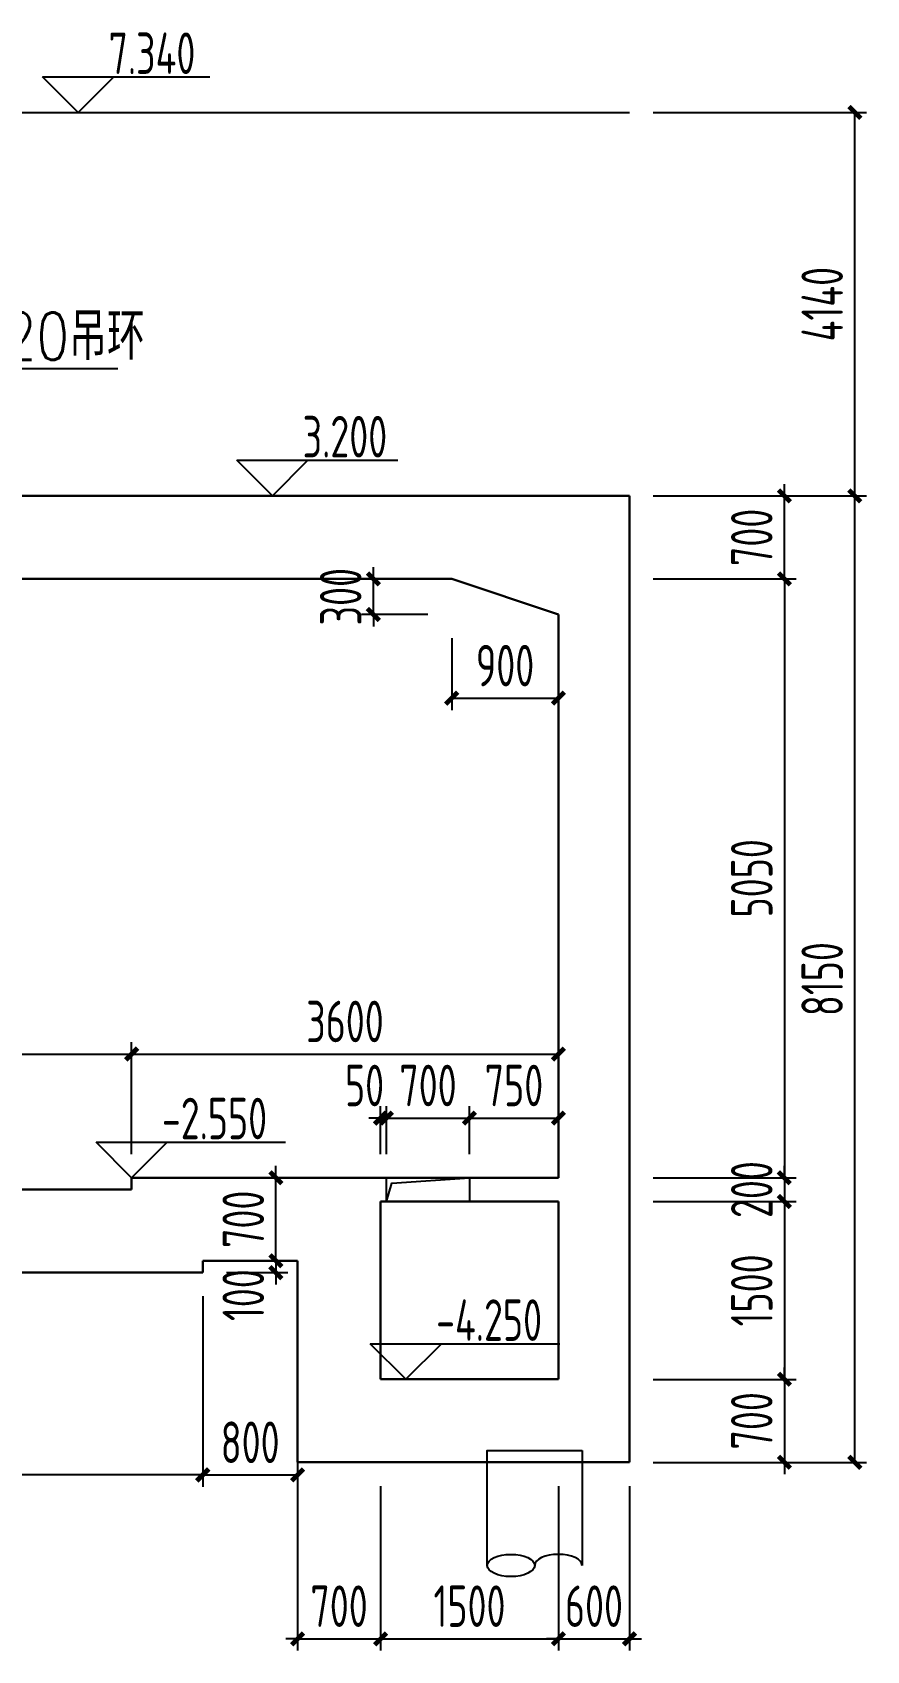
# Model space of a CAD drawing. Header units: millimetres. Extents: x -897614 to 191467, y -439928 to 101803.
# Drawn here: x -403582 to -396545, y -287951 to -274304 of the extents above; entities that cross this region are included whole.
import ezdxf

# ---------------------------------------------------------------- set-up
doc = ezdxf.new("R2010")
doc.units = ezdxf.units.MM
doc.header["$LTSCALE"] = 1000
for name, color, linetype in [('DIM_ELEV', 3, 'Continuous'), ('DIM_LEAD', 3, 'Continuous'), ('HC_ZP', 4, 'Continuous'), ('KD', 7, 'Continuous'), ('ZH', 7, 'Continuous')]:
    doc.layers.add(name, color=color, linetype=linetype)
doc.layers.add('WALL', color=6, linetype='Continuous', lineweight=30)
doc.styles.add('_HZTXT', font='txt.shx', dxfattribs={"width": 0.8, "bigfont": 'HZTXT.shx'})
doc.styles.add('TSSD', font='tssdeng.shx', dxfattribs={"width": 0.7, "bigfont": 'tssdchn.shx'})
doc.dimstyles.new('TSD', dxfattribs={"dimtxt": 350, "dimasz": 100, "dimexe": 100, "dimexo": 200, "dimgap": 100, "dimtad": 1, "dimdec": 0, "dimzin": 0, "dimdsep": 46, "dimtxsty": 'TSSD', "dimblk": 'ARCHTICK', "dimcen": 0.09, "dimclrt": 7, "dimazin": 2, "dimtfac": 1, "dimtdec": 0, "dimtix": 1, "dimtmove": 2, "dimatfit": 3, "dimfxl": 0, "dimtolj": 1, "dimtzin": 0, "dimarcsym": 0})

# ---------------------------------------------------------------- blocks, each defined once
blk = doc.blocks.new('_ArchTick')
at = {"color": 0, "linetype": 'ByBlock', "const_width": 0.4}
blk.add_lwpolyline([(-0.5, -0.5), (0.5, 0.5)], dxfattribs=at)
blk = doc.blocks.new('*D1023')
at = {"layer": 'Defpoints', "color": 0, "transparency": 16777216}
for p in [(-398545, -278213), (-397239, -278213), (-398545, -278913)]:
    blk.add_point(p, dxfattribs=at)
at = {"layer": 'DIM_LEAD', "color": 0, "lineweight": -2, "transparency": 16777216}
for p, q in [((-397239, -278213), (-397239, -278113)), ((-398345, -278213), (-397139, -278213)), ((-397239, -278913), (-397239, -278213)), ((-398345, -278913), (-397139, -278913)), ((-397239, -278913), (-397239, -279013))]:
    blk.add_line(p, q, dxfattribs=at)
at = {"layer": 'DIM_LEAD', "color": 0, "lineweight": -2, "transparency": 16777216, "xscale": 100, "yscale": 100, "zscale": 100}
for p, rotation in [((-397239, -278213), 270), ((-397239, -278913), 90)]:
    blk.add_blockref('_ArchTick', p, dxfattribs=dict(at, rotation=rotation))
at = {"layer": 'DIM_LEAD', "color": 7, "transparency": 16777216, "insert": (-397514, -278563), "char_height": 350, "attachment_point": 5, "rotation": 90, "style": 'TSSD'}
blk.add_mtext('\\A1;700', dxfattribs=at)
blk = doc.blocks.new('*D1024')
at = {"layer": 'Defpoints', "color": 0, "transparency": 16777216}
for p in [(-398545, -278913), (-398545, -283963), (-397239, -283963)]:
    blk.add_point(p, dxfattribs=at)
at = {"layer": 'DIM_LEAD', "color": 0, "lineweight": -2, "transparency": 16777216}
for p, q in [((-398345, -278913), (-397139, -278913)), ((-397239, -278913), (-397239, -283963)), ((-398345, -283963), (-397139, -283963))]:
    blk.add_line(p, q, dxfattribs=at)
at = {"layer": 'DIM_LEAD', "color": 0, "lineweight": -2, "transparency": 16777216, "xscale": 100, "yscale": 100, "zscale": 100}
for p, rotation in [((-397239, -278913), 90), ((-397239, -283963), 270)]:
    blk.add_blockref('_ArchTick', p, dxfattribs=dict(at, rotation=rotation))
at = {"layer": 'DIM_LEAD', "color": 7, "transparency": 16777216, "insert": (-397514, -281438), "char_height": 350, "attachment_point": 5, "rotation": 90, "style": 'TSSD'}
blk.add_mtext('\\A1;5050', dxfattribs=at)
blk = doc.blocks.new('*D1025')
at = {"layer": 'Defpoints', "color": 0, "transparency": 16777216}
for p in [(-407045, -284763), (-402145, -284763), (-407045, -286469)]:
    blk.add_point(p, dxfattribs=at)
at = {"layer": 'DIM_LEAD', "color": 0, "lineweight": -2, "transparency": 16777216}
for p, q in [((-407045, -284963), (-407045, -286569)), ((-402145, -284963), (-402145, -286569)), ((-402145, -286469), (-407045, -286469))]:
    blk.add_line(p, q, dxfattribs=at)
at = {"layer": 'DIM_LEAD', "color": 0, "lineweight": -2, "transparency": 16777216, "xscale": 100, "yscale": 100, "zscale": 100, "rotation": 180}
blk.add_blockref('_ArchTick', (-407045, -286469), dxfattribs=at)
at = {"layer": 'DIM_LEAD', "color": 0, "lineweight": -2, "transparency": 16777216, "xscale": 100, "yscale": 100, "zscale": 100}
blk.add_blockref('_ArchTick', (-402145, -286469), dxfattribs=at)
at = {"layer": 'DIM_LEAD', "color": 7, "transparency": 16777216, "insert": (-404595, -286194), "char_height": 350, "attachment_point": 5, "style": 'TSSD'}
blk.add_mtext('\\A1;4900', dxfattribs=at)
blk = doc.blocks.new('*D1029')
at = {"layer": 'Defpoints', "color": 0, "transparency": 16777216}
for p in [(-402745, -282920), (-406545, -283863), (-402745, -283963)]:
    blk.add_point(p, dxfattribs=at)
at = {"layer": 'DIM_LEAD', "color": 0, "lineweight": -2, "transparency": 16777216}
for p, q in [((-406545, -283663), (-406545, -282820)), ((-402745, -283763), (-402745, -282820)), ((-406545, -282920), (-402745, -282920))]:
    blk.add_line(p, q, dxfattribs=at)
at = {"layer": 'DIM_LEAD', "color": 0, "lineweight": -2, "transparency": 16777216, "xscale": 100, "yscale": 100, "zscale": 100, "rotation": 180}
blk.add_blockref('_ArchTick', (-406545, -282920), dxfattribs=at)
at = {"layer": 'DIM_LEAD', "color": 0, "lineweight": -2, "transparency": 16777216, "xscale": 100, "yscale": 100, "zscale": 100}
blk.add_blockref('_ArchTick', (-402745, -282920), dxfattribs=at)
at = {"layer": 'DIM_LEAD', "color": 7, "transparency": 16777216, "insert": (-404645, -282645), "char_height": 350, "attachment_point": 5, "style": 'TSSD'}
blk.add_mtext('\\A1;3800', dxfattribs=at)
blk = doc.blocks.new('*D1030')
at = {"layer": 'Defpoints', "color": 0, "transparency": 16777216}
for p in [(-399145, -282920), (-402745, -283963), (-399145, -283963)]:
    blk.add_point(p, dxfattribs=at)
at = {"layer": 'DIM_LEAD', "color": 0, "lineweight": -2, "transparency": 16777216}
for p, q in [((-402745, -283763), (-402745, -282820)), ((-399145, -283763), (-399145, -282820)), ((-402745, -282920), (-399145, -282920))]:
    blk.add_line(p, q, dxfattribs=at)
at = {"layer": 'DIM_LEAD', "color": 0, "lineweight": -2, "transparency": 16777216, "xscale": 100, "yscale": 100, "zscale": 100, "rotation": 180}
blk.add_blockref('_ArchTick', (-402745, -282920), dxfattribs=at)
at = {"layer": 'DIM_LEAD', "color": 0, "lineweight": -2, "transparency": 16777216, "xscale": 100, "yscale": 100, "zscale": 100}
blk.add_blockref('_ArchTick', (-399145, -282920), dxfattribs=at)
at = {"layer": 'DIM_LEAD', "color": 7, "transparency": 16777216, "insert": (-400945, -282645), "char_height": 350, "attachment_point": 5, "style": 'TSSD'}
blk.add_mtext('\\A1;3600', dxfattribs=at)
blk = doc.blocks.new('*D1031')
at = {"layer": 'Defpoints', "color": 0, "transparency": 16777216}
for p in [(-401345, -284663, 0), (-402145, -284763, 0), (-401345, -286469)]:
    blk.add_point(p, dxfattribs=at)
at = {"layer": 'DIM_LEAD', "color": 0, "lineweight": -2, "transparency": 16777216}
for p, q in [((-401345, -284863), (-401345, -286569)), ((-402145, -284963), (-402145, -286569)), ((-402145, -286469), (-401345, -286469))]:
    blk.add_line(p, q, dxfattribs=at)
at = {"layer": 'DIM_LEAD', "color": 0, "lineweight": -2, "transparency": 16777216, "xscale": 100, "yscale": 100, "zscale": 100, "rotation": 180}
blk.add_blockref('_ArchTick', (-402145, -286469), dxfattribs=at)
at = {"layer": 'DIM_LEAD', "color": 0, "lineweight": -2, "transparency": 16777216, "xscale": 100, "yscale": 100, "zscale": 100}
blk.add_blockref('_ArchTick', (-401345, -286469), dxfattribs=at)
at = {"layer": 'DIM_LEAD', "color": 7, "transparency": 16777216, "insert": (-401745, -286194), "char_height": 350, "attachment_point": 5, "style": 'TSSD'}
blk.add_mtext('\\A1;800', dxfattribs=at)
blk = doc.blocks.new('*D1032')
at = {"layer": 'Defpoints', "color": 0, "transparency": 16777216}
for p in [(-401345, -286363), (-400645, -286363), (-400645, -287851)]:
    blk.add_point(p, dxfattribs=at)
at = {"layer": 'DIM_ELEV', "color": 0, "lineweight": -2, "transparency": 16777216}
for p, q in [((-401345, -286563), (-401345, -287951)), ((-400645, -286563), (-400645, -287951)), ((-401345, -287851), (-401445, -287851)), ((-401345, -287851), (-400645, -287851)), ((-400645, -287851), (-400545, -287851))]:
    blk.add_line(p, q, dxfattribs=at)
at = {"layer": 'DIM_ELEV', "color": 0, "lineweight": -2, "transparency": 16777216, "xscale": 100, "yscale": 100, "zscale": 100}
blk.add_blockref('_ArchTick', (-401345, -287851), dxfattribs=at)
at = {"layer": 'DIM_ELEV', "color": 0, "lineweight": -2, "transparency": 16777216, "xscale": 100, "yscale": 100, "zscale": 100, "rotation": 180}
blk.add_blockref('_ArchTick', (-400645, -287851), dxfattribs=at)
at = {"layer": 'DIM_ELEV', "color": 7, "transparency": 16777216, "insert": (-400995, -287576), "char_height": 350, "attachment_point": 5, "style": 'TSSD'}
blk.add_mtext('\\A1;700', dxfattribs=at)
blk = doc.blocks.new('*D1033')
at = {"layer": 'Defpoints', "color": 0, "transparency": 16777216}
for p in [(-400645, -286363), (-399145, -286363, 0), (-399145, -287851)]:
    blk.add_point(p, dxfattribs=at)
at = {"layer": 'DIM_ELEV', "color": 0, "lineweight": -2, "transparency": 16777216}
for p, q in [((-400645, -286563), (-400645, -287951)), ((-399145, -286563), (-399145, -287951)), ((-400645, -287851), (-399145, -287851))]:
    blk.add_line(p, q, dxfattribs=at)
at = {"layer": 'DIM_ELEV', "color": 0, "lineweight": -2, "transparency": 16777216, "xscale": 100, "yscale": 100, "zscale": 100, "rotation": 180}
blk.add_blockref('_ArchTick', (-400645, -287851), dxfattribs=at)
at = {"layer": 'DIM_ELEV', "color": 0, "lineweight": -2, "transparency": 16777216, "xscale": 100, "yscale": 100, "zscale": 100}
blk.add_blockref('_ArchTick', (-399145, -287851), dxfattribs=at)
at = {"layer": 'DIM_ELEV', "color": 7, "transparency": 16777216, "insert": (-399895, -287576), "char_height": 350, "attachment_point": 5, "style": 'TSSD'}
blk.add_mtext('\\A1;1500', dxfattribs=at)
blk = doc.blocks.new('*D1034')
at = {"layer": 'Defpoints', "color": 0, "transparency": 16777216}
for p in [(-399145, -286363, 0), (-398545, -286363), (-398545, -287851)]:
    blk.add_point(p, dxfattribs=at)
at = {"layer": 'DIM_ELEV', "color": 0, "lineweight": -2, "transparency": 16777216}
for p, q in [((-399145, -286563), (-399145, -287951)), ((-398545, -286563), (-398545, -287951)), ((-399145, -287851), (-399245, -287851)), ((-399145, -287851), (-398545, -287851)), ((-398545, -287851), (-398445, -287851))]:
    blk.add_line(p, q, dxfattribs=at)
at = {"layer": 'DIM_ELEV', "color": 0, "lineweight": -2, "transparency": 16777216, "xscale": 100, "yscale": 100, "zscale": 100}
blk.add_blockref('_ArchTick', (-399145, -287851), dxfattribs=at)
at = {"layer": 'DIM_ELEV', "color": 0, "lineweight": -2, "transparency": 16777216, "xscale": 100, "yscale": 100, "zscale": 100, "rotation": 180}
blk.add_blockref('_ArchTick', (-398545, -287851), dxfattribs=at)
at = {"layer": 'DIM_ELEV', "color": 7, "transparency": 16777216, "insert": (-398845, -287576), "char_height": 350, "attachment_point": 5, "style": 'TSSD'}
blk.add_mtext('\\A1;600', dxfattribs=at)
blk = doc.blocks.new('*D1035')
at = {"layer": 'Defpoints', "color": 0, "transparency": 16777216}
for p in [(-398545, -283963, 0), (-398545, -284163, 0), (-397239, -284163)]:
    blk.add_point(p, dxfattribs=at)
at = {"layer": 'DIM_LEAD', "color": 0, "lineweight": -2, "transparency": 16777216}
for p, q in [((-398345, -283963), (-397139, -283963)), ((-397239, -283963), (-397239, -283863)), ((-397239, -283963), (-397239, -284163)), ((-398345, -284163), (-397139, -284163)), ((-397239, -284163), (-397239, -284263))]:
    blk.add_line(p, q, dxfattribs=at)
at = {"layer": 'DIM_LEAD', "color": 0, "lineweight": -2, "transparency": 16777216, "xscale": 100, "yscale": 100, "zscale": 100}
for p, rotation in [((-397239, -283963), 270), ((-397239, -284163), 90)]:
    blk.add_blockref('_ArchTick', p, dxfattribs=dict(at, rotation=rotation))
at = {"layer": 'DIM_LEAD', "color": 7, "transparency": 16777216, "insert": (-397514, -284063), "char_height": 350, "attachment_point": 5, "rotation": 90, "style": 'TSSD'}
blk.add_mtext('\\A1;200', dxfattribs=at)
blk = doc.blocks.new('*D1036')
at = {"layer": 'Defpoints', "color": 0, "transparency": 16777216}
for p in [(-398545, -284163, 0), (-398545, -285663), (-397239, -285663)]:
    blk.add_point(p, dxfattribs=at)
at = {"layer": 'DIM_LEAD', "color": 0, "lineweight": -2, "transparency": 16777216}
for p, q in [((-398345, -284163), (-397139, -284163)), ((-397239, -284163), (-397239, -285663)), ((-398345, -285663), (-397139, -285663))]:
    blk.add_line(p, q, dxfattribs=at)
at = {"layer": 'DIM_LEAD', "color": 0, "lineweight": -2, "transparency": 16777216, "xscale": 100, "yscale": 100, "zscale": 100}
for p, rotation in [((-397239, -284163), 90), ((-397239, -285663), 270)]:
    blk.add_blockref('_ArchTick', p, dxfattribs=dict(at, rotation=rotation))
at = {"layer": 'DIM_LEAD', "color": 7, "transparency": 16777216, "insert": (-397514, -284913), "char_height": 350, "attachment_point": 5, "rotation": 90, "style": 'TSSD'}
blk.add_mtext('\\A1;1500', dxfattribs=at)
blk = doc.blocks.new('*D1037')
at = {"layer": 'Defpoints', "color": 0, "transparency": 16777216}
for p in [(-398545, -285663), (-398545, -286363), (-397239, -286363)]:
    blk.add_point(p, dxfattribs=at)
at = {"layer": 'DIM_LEAD', "color": 0, "lineweight": -2, "transparency": 16777216}
for p, q in [((-397239, -285663), (-397239, -285563)), ((-398345, -285663), (-397139, -285663)), ((-397239, -285663), (-397239, -286363)), ((-398345, -286363), (-397139, -286363)), ((-397239, -286363), (-397239, -286463))]:
    blk.add_line(p, q, dxfattribs=at)
at = {"layer": 'DIM_LEAD', "color": 0, "lineweight": -2, "transparency": 16777216, "xscale": 100, "yscale": 100, "zscale": 100}
for p, rotation in [((-397239, -285663), 270), ((-397239, -286363), 90)]:
    blk.add_blockref('_ArchTick', p, dxfattribs=dict(at, rotation=rotation))
at = {"layer": 'DIM_LEAD', "color": 7, "transparency": 16777216, "insert": (-397514, -286013), "char_height": 350, "attachment_point": 5, "rotation": 90, "style": 'TSSD'}
blk.add_mtext('\\A1;700', dxfattribs=at)
blk = doc.blocks.new('*D1038')
at = {"layer": 'Defpoints', "color": 0, "transparency": 16777216}
for p in [(-402145, -283963, 0), (-401528, -283963), (-402145, -284663, 0)]:
    blk.add_point(p, dxfattribs=at)
at = {"layer": 'DIM_ELEV', "color": 0, "lineweight": -2, "transparency": 16777216}
for p, q in [((-401945, -283963), (-401428, -283963)), ((-401528, -283963), (-401528, -283863)), ((-401528, -284663), (-401528, -283963)), ((-401945, -284663), (-401428, -284663)), ((-401528, -284663), (-401528, -284763))]:
    blk.add_line(p, q, dxfattribs=at)
at = {"layer": 'DIM_ELEV', "color": 0, "lineweight": -2, "transparency": 16777216, "xscale": 100, "yscale": 100, "zscale": 100}
for p, rotation in [((-401528, -283963), 270), ((-401528, -284663), 90)]:
    blk.add_blockref('_ArchTick', p, dxfattribs=dict(at, rotation=rotation))
at = {"layer": 'DIM_ELEV', "color": 7, "transparency": 16777216, "insert": (-401803, -284313), "char_height": 350, "attachment_point": 5, "rotation": 90, "style": 'TSSD'}
blk.add_mtext('\\A1;700', dxfattribs=at)
blk = doc.blocks.new('*D1039')
at = {"layer": 'Defpoints', "color": 0, "transparency": 16777216}
for p in [(-400595, -283460), (-400645, -283963, 0), (-400595, -283963, 0)]:
    blk.add_point(p, dxfattribs=at)
at = {"layer": 'DIM_ELEV', "color": 0, "lineweight": -2, "transparency": 16777216}
for p, q in [((-400645, -283763), (-400645, -283360)), ((-400595, -283763), (-400595, -283360)), ((-400645, -283460), (-400745, -283460)), ((-400645, -283460), (-400595, -283460)), ((-400595, -283460), (-400495, -283460))]:
    blk.add_line(p, q, dxfattribs=at)
at = {"layer": 'DIM_ELEV', "color": 0, "lineweight": -2, "transparency": 16777216, "xscale": 100, "yscale": 100, "zscale": 100}
blk.add_blockref('_ArchTick', (-400645, -283460), dxfattribs=at)
at = {"layer": 'DIM_ELEV', "color": 0, "lineweight": -2, "transparency": 16777216, "xscale": 100, "yscale": 100, "zscale": 100, "rotation": 180}
blk.add_blockref('_ArchTick', (-400595, -283460), dxfattribs=at)
at = {"layer": 'DIM_ELEV', "color": 7, "transparency": 16777216, "insert": (-400780, -283185), "char_height": 350, "attachment_point": 5, "style": 'TSSD'}
blk.add_mtext('\\A1;50', dxfattribs=at)
blk = doc.blocks.new('*D1040')
at = {"layer": 'Defpoints', "color": 0, "transparency": 16777216}
for p in [(-399895, -283460), (-400595, -283963, 0), (-399895, -283963)]:
    blk.add_point(p, dxfattribs=at)
at = {"layer": 'DIM_ELEV', "color": 0, "lineweight": -2, "transparency": 16777216}
for p, q in [((-400595, -283763), (-400595, -283360)), ((-399895, -283763), (-399895, -283360)), ((-400595, -283460), (-400695, -283460)), ((-400595, -283460), (-399895, -283460)), ((-399895, -283460), (-399795, -283460))]:
    blk.add_line(p, q, dxfattribs=at)
at = {"layer": 'DIM_ELEV', "color": 0, "lineweight": -2, "transparency": 16777216, "xscale": 100, "yscale": 100, "zscale": 100}
blk.add_blockref('_ArchTick', (-400595, -283460), dxfattribs=at)
at = {"layer": 'DIM_ELEV', "color": 0, "lineweight": -2, "transparency": 16777216, "xscale": 100, "yscale": 100, "zscale": 100, "rotation": 180}
blk.add_blockref('_ArchTick', (-399895, -283460), dxfattribs=at)
at = {"layer": 'DIM_ELEV', "color": 7, "transparency": 16777216, "insert": (-400245, -283185), "char_height": 350, "attachment_point": 5, "style": 'TSSD'}
blk.add_mtext('\\A1;700', dxfattribs=at)
blk = doc.blocks.new('*D1041')
at = {"layer": 'Defpoints', "color": 0, "transparency": 16777216}
for p in [(-399145, -283460), (-399895, -283963), (-399145, -283963)]:
    blk.add_point(p, dxfattribs=at)
at = {"layer": 'DIM_ELEV', "color": 0, "lineweight": -2, "transparency": 16777216}
for p, q in [((-399895, -283763), (-399895, -283360)), ((-399145, -283763), (-399145, -283360)), ((-399895, -283460), (-399145, -283460))]:
    blk.add_line(p, q, dxfattribs=at)
at = {"layer": 'DIM_ELEV', "color": 0, "lineweight": -2, "transparency": 16777216, "xscale": 100, "yscale": 100, "zscale": 100, "rotation": 180}
blk.add_blockref('_ArchTick', (-399895, -283460), dxfattribs=at)
at = {"layer": 'DIM_ELEV', "color": 0, "lineweight": -2, "transparency": 16777216, "xscale": 100, "yscale": 100, "zscale": 100}
blk.add_blockref('_ArchTick', (-399145, -283460), dxfattribs=at)
at = {"layer": 'DIM_ELEV', "color": 7, "transparency": 16777216, "insert": (-399520, -283185), "char_height": 350, "attachment_point": 5, "style": 'TSSD'}
blk.add_mtext('\\A1;750', dxfattribs=at)
blk = doc.blocks.new('*D1042')
at = {"layer": 'Defpoints', "color": 0, "transparency": 16777216}
for p in [(-398545, -278213, 0), (-396645, -278213), (-398545, -286363)]:
    blk.add_point(p, dxfattribs=at)
at = {"layer": 'DIM_LEAD', "color": 0, "lineweight": -2, "transparency": 16777216}
for p, q in [((-398345, -278213), (-396545, -278213)), ((-396645, -286363), (-396645, -278213)), ((-398345, -286363), (-396545, -286363))]:
    blk.add_line(p, q, dxfattribs=at)
at = {"layer": 'DIM_LEAD', "color": 0, "lineweight": -2, "transparency": 16777216, "xscale": 100, "yscale": 100, "zscale": 100}
for p, rotation in [((-396645, -278213), 90), ((-396645, -286363), 270)]:
    blk.add_blockref('_ArchTick', p, dxfattribs=dict(at, rotation=rotation))
at = {"layer": 'DIM_LEAD', "color": 7, "transparency": 16777216, "insert": (-396920, -282288), "char_height": 350, "attachment_point": 5, "rotation": 90, "style": 'TSSD'}
blk.add_mtext('\\A1;8150', dxfattribs=at)
blk = doc.blocks.new('*D1802')
at = {"layer": 'Defpoints', "color": 0, "transparency": 16777216}
for p in [(-400045, -279213), (-399145, -279213, 0), (-399145, -279919)]:
    blk.add_point(p, dxfattribs=at)
at = {"layer": 'DIM_LEAD', "color": 0, "lineweight": -2, "transparency": 16777216}
for p, q in [((-400045, -279413), (-400045, -280019)), ((-399145, -279413), (-399145, -280019)), ((-400045, -279919), (-399145, -279919))]:
    blk.add_line(p, q, dxfattribs=at)
at = {"layer": 'DIM_LEAD', "color": 0, "lineweight": -2, "transparency": 16777216, "xscale": 100, "yscale": 100, "zscale": 100, "rotation": 180}
blk.add_blockref('_ArchTick', (-400045, -279919), dxfattribs=at)
at = {"layer": 'DIM_LEAD', "color": 0, "lineweight": -2, "transparency": 16777216, "xscale": 100, "yscale": 100, "zscale": 100}
blk.add_blockref('_ArchTick', (-399145, -279919), dxfattribs=at)
at = {"layer": 'DIM_LEAD', "color": 7, "transparency": 16777216, "insert": (-399595, -279644), "char_height": 350, "attachment_point": 5, "style": 'TSSD'}
blk.add_mtext('\\A1;900', dxfattribs=at)
blk = doc.blocks.new('*D1803')
at = {"layer": 'Defpoints', "color": 0, "transparency": 16777216}
for p in [(-400706, -278913), (-400045, -278913, 0), (-400045, -279213)]:
    blk.add_point(p, dxfattribs=at)
at = {"layer": 'DIM_LEAD', "color": 0, "lineweight": -2, "transparency": 16777216}
for p, q in [((-400245, -278913), (-400806, -278913)), ((-400706, -278913), (-400706, -278813)), ((-400706, -279213), (-400706, -278913)), ((-400245, -279213), (-400806, -279213)), ((-400706, -279213), (-400706, -279313))]:
    blk.add_line(p, q, dxfattribs=at)
at = {"layer": 'DIM_LEAD', "color": 0, "lineweight": -2, "transparency": 16777216, "xscale": 100, "yscale": 100, "zscale": 100}
for p, rotation in [((-400706, -278913), 270), ((-400706, -279213), 90)]:
    blk.add_blockref('_ArchTick', p, dxfattribs=dict(at, rotation=rotation))
at = {"layer": 'DIM_LEAD', "color": 7, "transparency": 16777216, "insert": (-400981, -279063), "char_height": 350, "attachment_point": 5, "rotation": 90, "style": 'TSSD'}
blk.add_mtext('\\A1;300', dxfattribs=at)
blk = doc.blocks.new('A$C182F2979')
at = {"layer": 'ZH'}
blk.add_lwpolyline([(800, 1064), (800, 964), (0, 964), (0, 1064)], close=True, dxfattribs=at)
blk.add_lwpolyline([(0, 94), (0, 964), (800, 964), (800, 94)], dxfattribs=at)
blk.add_ellipse((200, 94), major_axis=(-200, 0), ratio=0.468529, dxfattribs=at)
blk.add_ellipse((600, 94), major_axis=(-200, 0), ratio=0.468529, start_param=3.141593, end_param=6.283185, dxfattribs=at)
blk = doc.blocks.new('*D1809')
at = {"layer": 'Defpoints', "color": 0, "transparency": 16777216}
for p in [(-402145, -284663, 0), (-402145, -284763, 0), (-401528, -284763)]:
    blk.add_point(p, dxfattribs=at)
at = {"layer": 'DIM_ELEV', "color": 0, "lineweight": -2, "transparency": 16777216}
for p, q in [((-401945, -284663), (-401428, -284663)), ((-401528, -284663), (-401528, -284563)), ((-401528, -284663), (-401528, -284763)), ((-401945, -284763), (-401428, -284763)), ((-401528, -284763), (-401528, -284863))]:
    blk.add_line(p, q, dxfattribs=at)
at = {"layer": 'DIM_ELEV', "color": 0, "lineweight": -2, "transparency": 16777216, "xscale": 100, "yscale": 100, "zscale": 100}
for p, rotation in [((-401528, -284663), 270), ((-401528, -284763), 90)]:
    blk.add_blockref('_ArchTick', p, dxfattribs=dict(at, rotation=rotation))
at = {"layer": 'DIM_ELEV', "color": 7, "transparency": 16777216, "insert": (-401803, -284953), "char_height": 350, "attachment_point": 5, "rotation": 90, "style": 'TSSD'}
blk.add_mtext('\\A1;100', dxfattribs=at)
blk = doc.blocks.new('*D1862')
at = {"layer": 'Defpoints', "color": 0, "transparency": 16777216}
for p in [(-398545, -274979, 0), (-396645, -274979), (-398545, -278213, 0)]:
    blk.add_point(p, dxfattribs=at)
at = {"layer": 'DIM_LEAD', "color": 0, "lineweight": -2, "transparency": 16777216}
for p, q in [((-398345, -274979), (-396545, -274979)), ((-396645, -278213), (-396645, -274979)), ((-398345, -278213), (-396545, -278213))]:
    blk.add_line(p, q, dxfattribs=at)
at = {"layer": 'DIM_LEAD', "color": 0, "lineweight": -2, "transparency": 16777216, "xscale": 100, "yscale": 100, "zscale": 100}
for p, rotation in [((-396645, -274979), 90), ((-396645, -278213), 270)]:
    blk.add_blockref('_ArchTick', p, dxfattribs=dict(at, rotation=rotation))
at = {"layer": 'DIM_LEAD', "color": 7, "transparency": 16777216, "insert": (-396920, -276596), "char_height": 350, "attachment_point": 5, "rotation": 90, "style": 'TSSD'}
blk.add_mtext('\\A1;4140', dxfattribs=at)

msp = doc.modelspace()

# ---------------------------------------------------------------- linework, layer by layer
at = {"ltscale": 2}
msp.add_line((-405833.75344, -277137.16454, 0), (-402860.52112, -277137.16454, 0), dxfattribs=at)
at = {"layer": 'DIM_ELEV'}
for p, q in [((-403195.22622, -274979.18114, 0), (-403495.22622, -274679.18114, 0)), ((-403495.22622, -274679.18114, 0), (-402086.43381, -274679.18114, 0)), ((-403195.22622, -274979.18114, 0), (-402895.22622, -274679.18114, 0)), ((-401557.72116, -278212.75693, 0), (-401857.72116, -277912.75693, 0)), ((-401857.72116, -277912.75693, 0), (-400499.71583, -277912.75693, 0)), ((-401557.72116, -278212.75693, 0), (-401257.72116, -277912.75693, 0)), ((-402745.21534, -283962.75693, 0), (-403045.21534, -283662.75693, 0)), ((-403045.21534, -283662.75693, 0), (-401446.04884, -283662.75693, 0)), ((-402745.21534, -283962.75693, 0), (-402445.21534, -283662.75693, 0)), ((-400431.88004, -285662.75693), (-400731.88004, -285362.75693)), ((-400731.88004, -285362.75693), (-399132.71354, -285362.75693)), ((-400431.88004, -285662.75693), (-400131.88004, -285362.75693))]:
    msp.add_line(p, q, dxfattribs=at)
at = {"layer": 'HC_ZP', "color": 7}
msp.add_line((-407845.21534, -274979.18114, 0), (-398545.23711, -274979.18114, 0), dxfattribs=at)
at = {"layer": 'KD', "elevation": 0}
msp.add_lwpolyline([(-400595.23711, -283962.75693), (-399895.23711, -283962.75693), (-399895.23711, -284162.75693), (-400595.23711, -284162.75693)], close=True, dxfattribs=at)
msp.add_lwpolyline([(-400595.23711, -284162.75693), (-400550.86588, -284009.39156), (-399895.23711, -283962.75693)], dxfattribs=at)
at = {"layer": 'WALL', "ltscale": 0.1}
for p, q in [((-407845.21534, -278212.75693, 0), (-398545.23711, -278212.75693, 0)), ((-398545.23711, -278212.75693, 0), (-398545.23711, -286362.75693, 0)), ((-407845.21534, -278912.75693, 0), (-400045.23711, -278912.75693, 0)), ((-399145.23711, -279212.75693, 0), (-400045.23711, -278912.75693, 0)), ((-399145.23711, -279212.75693, 0), (-399145.23711, -283962.75693, 0)), ((-402745.21534, -283962.75693, 0), (-402745.21534, -284062.75693, 0)), ((-402745.21534, -283962.75693, 0), (-399145.23711, -283962.75693, 0)), ((-402745.21534, -284062.75693, 0), (-406545.21534, -284062.75693, 0)), ((-400645.23711, -284162.75693, 0), (-399145.23711, -284162.75693, 0)), ((-400645.23711, -284162.75693, 0), (-400645.23711, -285662.75693, 0)), ((-399145.23711, -284162.75693, 0), (-399145.23711, -285662.75693, 0)), ((-402145.21534, -284662.75693, 0), (-402145.21534, -284762.75693, 0)), ((-402145.21534, -284662.75693, 0), (-401345.23711, -284662.75693, 0)), ((-401345.23711, -284662.75693, 0), (-401345.23711, -286362.75693, 0)), ((-407045.21534, -284762.75693, 0), (-402145.21534, -284762.75693, 0)), ((-399145.23711, -285662.75693), (-400645.23711, -285662.75693)), ((-398545.23711, -286362.75693), (-401345.23711, -286362.75693))]:
    msp.add_line(p, q, dxfattribs=at)

# ---------------------------------------------------------------- block references
at = {"layer": 'ZH'}
msp.add_blockref('A$C182F2979', (-399745.23782, -287326.51332, 0), dxfattribs=at)

# ---------------------------------------------------------------- texts
at = {"ltscale": 2, "style": '_HZTXT', "width": 0.8}
msp.add_text('吊装门扇用%%C20吊环', height=400, dxfattribs=at).set_placement((-405695.82928, -277066.69256, 0))
at = {"layer": 'DIM_ELEV', "style": 'TSSD', "width": 0.7}
for s, p in [('7.340', (-402939.70084, -274655.08609, 0)), ('3.200', (-401302.19578, -277888.66188, 0)), ('-2.550', (-402489.68995, -283638.66188, 0)), ('-4.250', (-400176.35466, -285338.66188))]:
    msp.add_text(s, height=350, dxfattribs=at).set_placement(p)

# ---------------------------------------------------------------- dimensions: what is measured, and where the dimension line sits
at = {"layer": 'DIM_ELEV'}
dim = msp.add_linear_dim(base=(-400595.23711, -283460.10495), p1=(-400645.23711, -283962.75693, 0), p2=(-400595.23711, -283962.75693, 0), dimstyle='TSD', dxfattribs=at)
dim.commit()
dim.dimension.update_dxf_attribs({"geometry": '*D1039', "text_midpoint": (-400780.42941, -283185.10495), "dimtype": 160})
for base, p1, p2, picture, middle in [((-399895.23711, -283460.10495), (-400595.23711, -283962.75693, 0), (-399895.23711, -283962.75693), '*D1040', (-400245.23711, -283185.10495)), ((-399145.23711, -283460.10495), (-399895.23711, -283962.75693), (-399145.23711, -283962.75693), '*D1041', (-399520.23711, -283185.10495)), ((-400645.23711, -287850.85415), (-401345.23711, -286362.75693), (-400645.23711, -286362.75693), '*D1032', (-400995.23711, -287575.85415)), ((-399145.23711, -287850.85415), (-400645.23711, -286362.75693), (-399145.23711, -286362.75693, 0), '*D1033', (-399895.23711, -287575.85415)), ((-398545.23711, -287850.85415), (-399145.23711, -286362.75693, 0), (-398545.23711, -286362.75693), '*D1034', (-398845.23711, -287575.85415))]:
    dim = msp.add_linear_dim(base=base, p1=p1, p2=p2, dimstyle='TSD', dxfattribs=at)
    dim.commit()
    dim.dimension.update_dxf_attribs({"geometry": picture, "text_midpoint": middle})
dim = msp.add_linear_dim(base=(-401527.98823, -283962.75693), p1=(-402145.21534, -284662.75693, 0), p2=(-402145.21534, -283962.75693, 0), angle=90, dimstyle='TSD', dxfattribs=at)
dim.commit()
dim.dimension.update_dxf_attribs({"geometry": '*D1038', "text_midpoint": (-401802.98823, -284312.75693)})
dim = msp.add_linear_dim(base=(-401527.98823, -284762.75693), p1=(-402145.21534, -284662.75693, 0), p2=(-402145.21534, -284762.75693, 0), angle=90, dimstyle='TSD', dxfattribs=at)
dim.commit()
dim.dimension.update_dxf_attribs({"geometry": '*D1809', "text_midpoint": (-401802.98823, -284952.56403), "dimtype": 160})
at = {"layer": 'DIM_LEAD'}
dim = msp.add_linear_dim(base=(-396645.1195, -274979.18114), p1=(-398545.23711, -278212.75693, 0), p2=(-398545.23711, -274979.18114, 0), angle=90, text='4140', dimstyle='TSD', override={"dimtfillclr": 256}, dxfattribs=at)
dim.commit()
dim.dimension.update_dxf_attribs({"geometry": '*D1862', "text_midpoint": (-396920.1195, -276595.96903)})
for base, p1, p2, override, picture, middle in [((-397239.26061, -278212.75693, 0), (-398545.23711, -278912.75693, 0), (-398545.23711, -278212.75693, 0), {"dimtfillclr": 256}, '*D1023', (-397514.26061, -278562.75693, 0)), ((-396645.1195, -278212.75693), (-398545.23711, -286362.75693), (-398545.23711, -278212.75693, 0), {"dimtfillclr": 256}, '*D1042', (-396920.1195, -282287.75693)), ((-400705.70226, -278912.75693), (-400045.23711, -279212.75693), (-400045.23711, -278912.75693, 0), {"dimfxl": 250}, '*D1803', (-400980.70226, -279062.75693)), ((-397239.26061, -283962.75693, 0), (-398545.23711, -278912.75693, 0), (-398545.23711, -283962.75693, 0), {"dimtfillclr": 256}, '*D1024', (-397514.26061, -281437.75693, 0)), ((-397239.26061, -284162.75693), (-398545.23711, -283962.75693, 0), (-398545.23711, -284162.75693, 0), {"dimtfillclr": 256}, '*D1035', (-397514.26061, -284062.75693)), ((-397239.26061, -285662.75693), (-398545.23711, -284162.75693, 0), (-398545.23711, -285662.75693), {"dimtfillclr": 256}, '*D1036', (-397514.26061, -284912.75693)), ((-397239.26061, -286362.75693), (-398545.23711, -285662.75693), (-398545.23711, -286362.75693), {"dimtfillclr": 256}, '*D1037', (-397514.26061, -286012.75693))]:
    dim = msp.add_linear_dim(base=base, p1=p1, p2=p2, angle=90, dimstyle='TSD', override=override, dxfattribs=at)
    dim.commit()
    dim.dimension.update_dxf_attribs({"geometry": picture, "text_midpoint": middle})
for base, p1, p2, override, picture, middle in [((-399145.23711, -279918.92157), (-400045.23711, -279212.75693), (-399145.23711, -279212.75693, 0), {"dimfxl": 250}, '*D1802', (-399595.23711, -279643.92157)), ((-402745.21534, -282920.35493, 0), (-406545.21534, -283862.75693, 0), (-402745.21534, -283962.75693, 0), {"dimtfillclr": 256}, '*D1029', (-404645.21534, -282645.35493, 0)), ((-399145.23711, -282920.35493, 0), (-402745.21534, -283962.75693, 0), (-399145.23711, -283962.75693, 0), {"dimtfillclr": 256}, '*D1030', (-400945.22622, -282645.35493, 0)), ((-401345.23711, -286468.52666), (-402145.21534, -284762.75693, 0), (-401345.23711, -284662.75693, 0), {"dimtfillclr": 256}, '*D1031', (-401745.22622, -286193.52666)), ((-407045.21534, -286468.52666, 0), (-402145.21534, -284762.75693, 0), (-407045.21534, -284762.75693, 0), {"dimtfillclr": 256}, '*D1025', (-404595.21534, -286193.52666, 0))]:
    dim = msp.add_linear_dim(base=base, p1=p1, p2=p2, dimstyle='TSD', override=override, dxfattribs=at)
    dim.commit()
    dim.dimension.update_dxf_attribs({"geometry": picture, "text_midpoint": middle})

doc.saveas('drawing.dxf')
